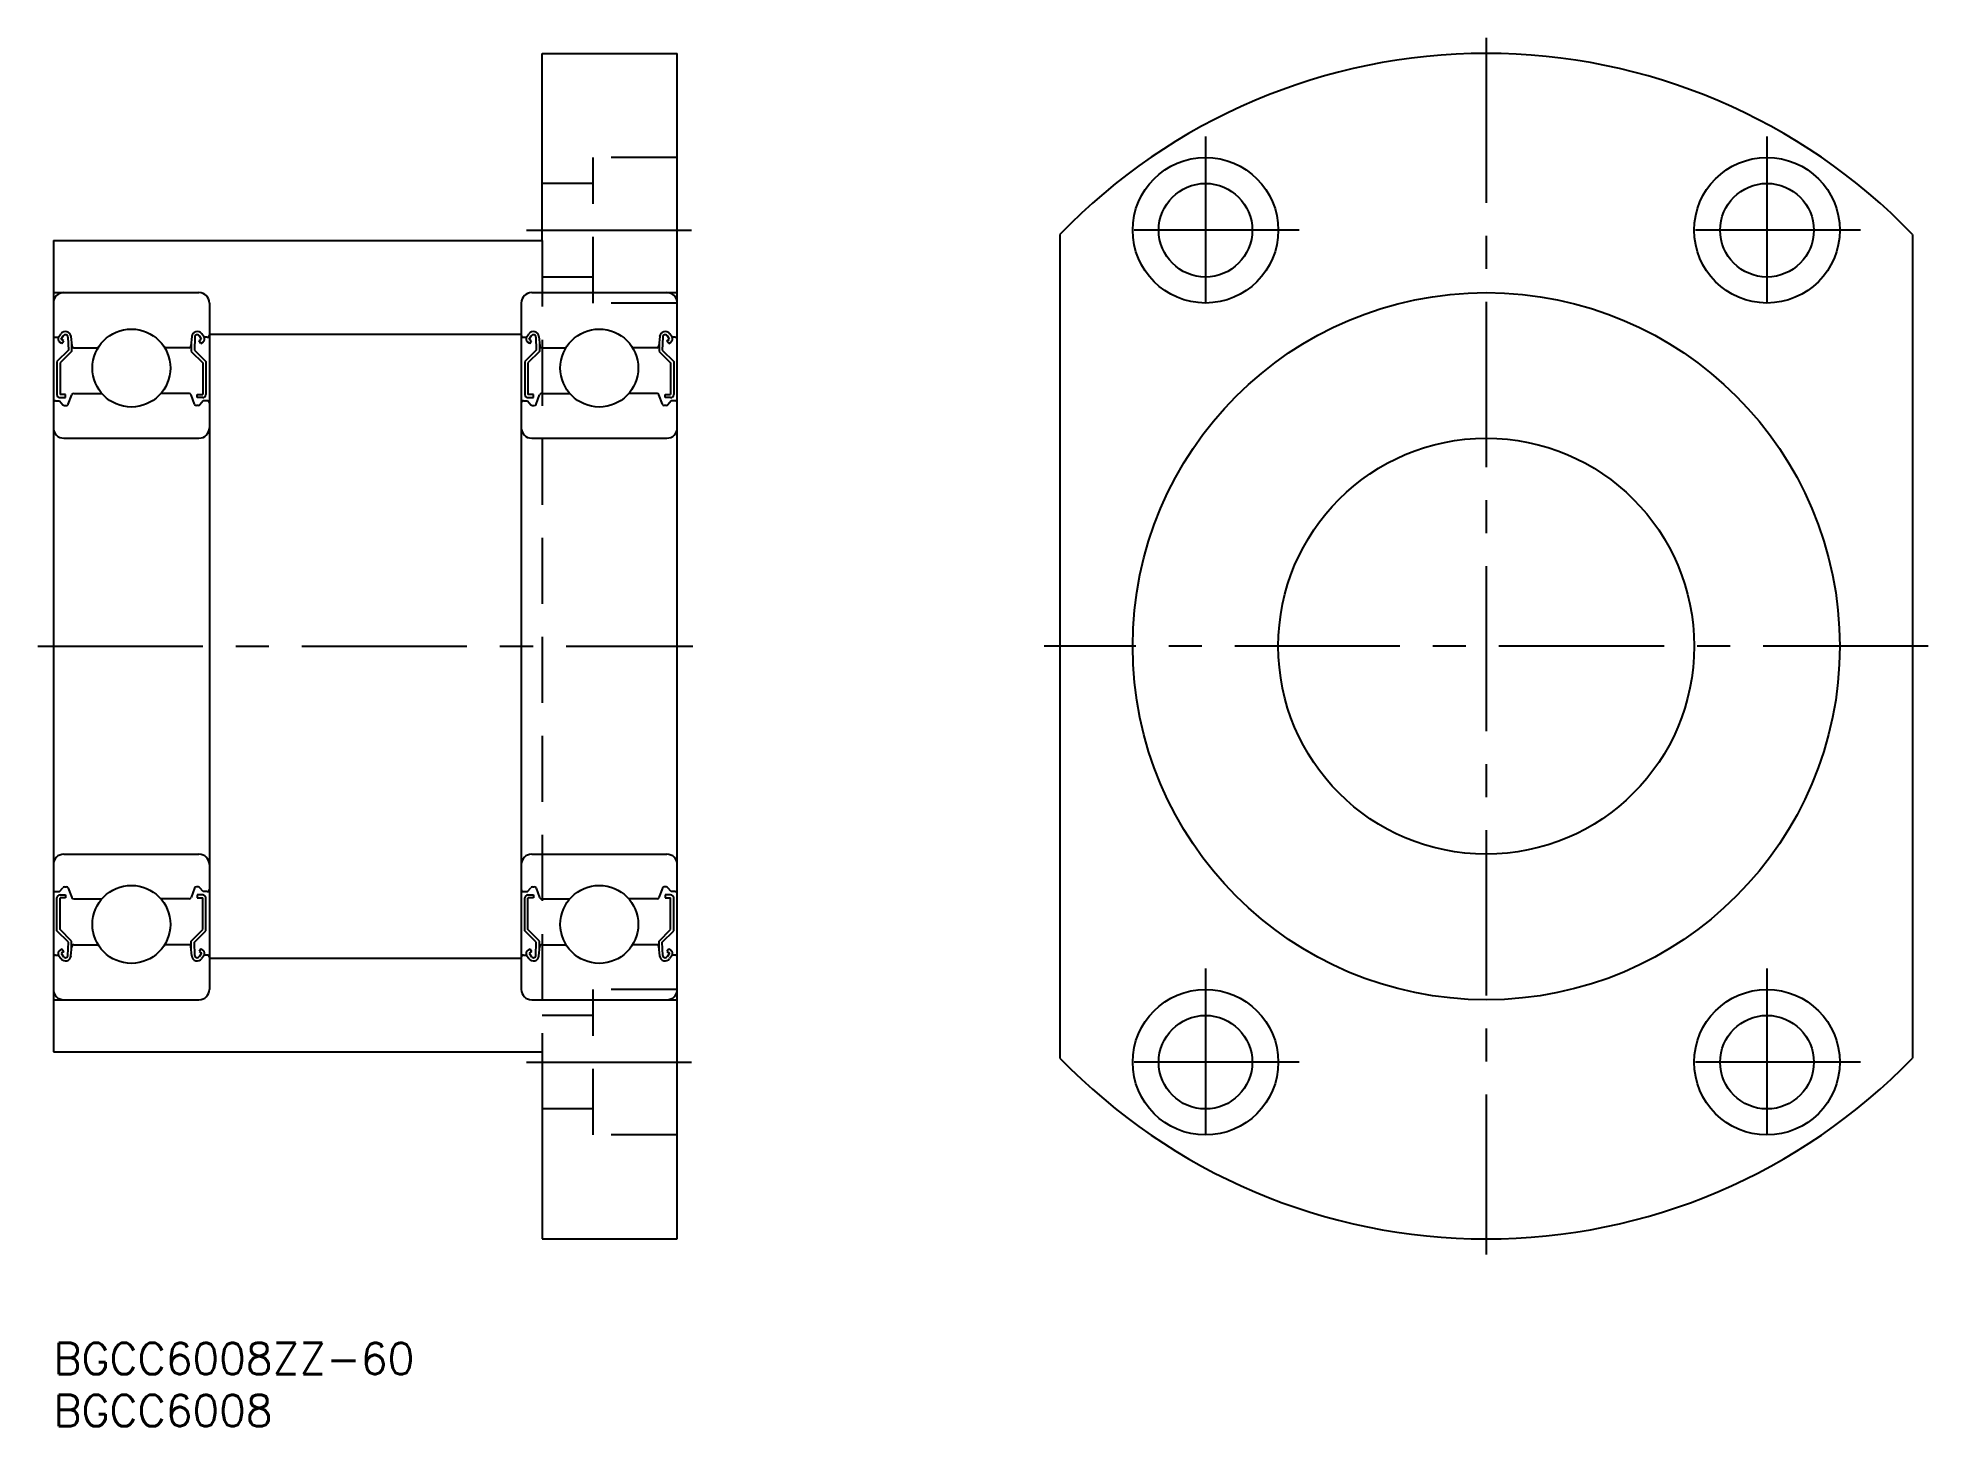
# Model space of a CAD drawing. Extents: x -1 to 180, y -8 to 125.
import ezdxf

# ---------------------------------------------------------------- set-up
doc = ezdxf.new("R2010")
doc.units = 0
doc.header["$LTSCALE"] = 0.5
doc.linetypes.add('CENTER', pattern=[50.8, 31.75, -6.35, 6.35, -6.35])
doc.linetypes.add('DASHED', pattern=[19.05, 12.7, -6.35])
for name, color, linetype in [('MSM_CENTER', 1, 'CENTER'), ('MSM_CONTINUOUS', 7, 'CONTINUOUS'), ('MSM_DASHED', 4, 'DASHED'), ('MSM_PART_NUMBER', 7, 'CONTINUOUS')]:
    doc.layers.add(name, color=color, linetype=linetype)
doc.styles.get("Standard").update_dxf_attribs({"font": 'txt.shx', "height": 3, "bigfont": 'bigfont.shx'})

msp = doc.modelspace()

# ---------------------------------------------------------------- linework, layer by layer
at = {"layer": 'MSM_CENTER'}
for p, q in [((137.8, 125.5), (137.8, 8.5)), ((110.8, 116), (110.8, 98)), ((164.8, 116), (164.8, 98)), ((45.5, 107), (61.5, 107)), ((119.8, 107), (101.8, 107)), ((173.8, 107), (155.8, 107)), ((-1.5, 67), (61.5, 67)), ((180.3, 67), (95.3, 67)), ((110.8, 36), (110.8, 18)), ((164.8, 36), (164.8, 18)), ((45.5, 27), (61.5, 27)), ((119.8, 27), (101.8, 27)), ((173.8, 27), (155.8, 27))]:
    msp.add_line(p, q, dxfattribs=at)
at = {"layer": 'MSM_CONTINUOUS'}
for p, q in [((47, 106), (47, 124)), ((47, 124), (60, 124)), ((60, 10), (60, 124)), ((0, 106), (47, 106)), ((0, 106), (0, 28)), ((96.8, 106.6), (96.8, 27.4)), ((178.8, 106.6), (178.8, 27.4)), ((0, 101), (14, 101)), ((15, 100), (15, 34)), ((45, 100), (45, 34)), ((46, 101), (60, 101)), ((0.2, 96.7), (0.5, 96.7)), ((0.5, 96.7), (0.73, 97.03)), ((0.75, 96.53), (0.98, 96.86)), ((0.99, 96.35), (0.75, 96.53)), ((1.4, 96.73), (1.44, 95.47)), ((1.69, 96.77), (1.77, 95.88)), ((13.31, 96.77), (13.23, 95.88)), ((13.6, 96.73), (13.56, 95.47)), ((14.01, 96.35), (14.25, 96.53)), ((14.25, 96.53), (14.02, 96.86)), ((14.5, 96.7), (14.27, 97.03)), ((14.8, 96.7), (14.5, 96.7)), ((15, 97), (45, 97)), ((45.2, 96.7), (45.5, 96.7)), ((45.5, 96.7), (45.73, 97.03)), ((45.75, 96.53), (45.98, 96.86)), ((45.99, 96.35), (45.75, 96.53)), ((46.4, 96.73), (46.44, 95.47)), ((46.69, 96.77), (46.77, 95.88)), ((58.31, 96.77), (58.23, 95.88)), ((58.6, 96.73), (58.56, 95.47)), ((59.01, 96.35), (59.25, 96.53)), ((59.25, 96.53), (59.02, 96.86)), ((59.5, 96.7), (59.27, 97.03)), ((59.8, 96.7), (59.5, 96.7)), ((1.44, 95.47), (0.34, 94.37)), ((0.82, 96.11), (0.57, 96.28)), ((1.74, 95.35), (0.64, 94.25)), ((0.82, 96.11), (0.99, 96.35)), ((1.74, 96.22), (1.74, 95.35)), ((1.97, 95.7), (4.3, 95.7)), ((13.03, 95.7), (10.7, 95.7)), ((13.26, 96.22), (13.26, 95.35)), ((13.26, 95.35), (14.36, 94.25)), ((13.56, 95.47), (14.66, 94.37)), ((14.18, 96.11), (14.01, 96.35)), ((14.18, 96.11), (14.43, 96.28)), ((46.44, 95.47), (45.34, 94.37)), ((45.82, 96.11), (45.57, 96.28)), ((46.74, 95.35), (45.64, 94.25)), ((45.82, 96.11), (45.99, 96.35)), ((46.74, 96.22), (46.74, 95.35)), ((46.97, 95.7), (49.3, 95.7)), ((58.03, 95.7), (55.7, 95.7)), ((58.26, 96.22), (58.26, 95.35)), ((58.26, 95.35), (59.36, 94.25)), ((58.56, 95.47), (59.66, 94.37)), ((59.18, 96.11), (59.01, 96.35)), ((59.18, 96.11), (59.43, 96.28)), ((0.34, 94.37), (0.34, 91.2)), ((0.64, 94.25), (0.64, 91.2)), ((14.36, 94.25), (14.36, 91.2)), ((14.66, 94.37), (14.66, 91.2)), ((45.34, 94.37), (45.34, 91.2)), ((45.64, 94.25), (45.64, 91.2)), ((59.36, 94.25), (59.36, 91.2)), ((59.66, 94.37), (59.66, 91.2)), ((1.16, 91.2), (0.64, 91.2)), ((1.16, 90.9), (1.16, 91.2)), ((1.43, 90.28), (1.76, 91.17)), ((1.95, 91.3), (4.66, 91.3)), ((13.05, 91.3), (10.34, 91.3)), ((13.57, 90.28), (13.24, 91.17)), ((13.84, 90.9), (13.84, 91.2)), ((13.84, 91.2), (14.36, 91.2)), ((46.16, 91.2), (45.64, 91.2)), ((46.16, 90.9), (46.16, 91.2)), ((46.43, 90.28), (46.76, 91.17)), ((46.95, 91.3), (49.66, 91.3)), ((58.05, 91.3), (55.34, 91.3)), ((58.57, 90.28), (58.24, 91.17)), ((58.84, 90.9), (58.84, 91.2)), ((58.84, 91.2), (59.36, 91.2)), ((0.2, 90.6), (0.6, 90.6)), ((0.6, 90.6), (0.92, 90.22)), ((0.64, 90.9), (1.16, 90.9)), ((1.07, 90.15), (1.25, 90.15)), ((13.93, 90.15), (13.75, 90.15)), ((14.36, 90.9), (13.84, 90.9)), ((14.4, 90.6), (14.08, 90.22)), ((14.8, 90.6), (14.4, 90.6)), ((45.2, 90.6), (45.6, 90.6)), ((45.6, 90.6), (45.92, 90.22)), ((45.64, 90.9), (46.16, 90.9)), ((46.07, 90.15), (46.25, 90.15)), ((58.93, 90.15), (58.75, 90.15)), ((59.36, 90.9), (58.84, 90.9)), ((59.4, 90.6), (59.08, 90.22)), ((59.8, 90.6), (59.4, 90.6)), ((1, 87), (14, 87)), ((46, 87), (59, 87)), ((1, 47), (14, 47)), ((46, 47), (59, 47)), ((0.6, 43.4), (0.92, 43.78)), ((1.07, 43.85), (1.25, 43.85)), ((1.43, 43.72), (1.76, 42.83)), ((13.57, 43.72), (13.24, 42.83)), ((13.93, 43.85), (13.75, 43.85)), ((14.4, 43.4), (14.08, 43.78)), ((45.6, 43.4), (45.92, 43.78)), ((46.07, 43.85), (46.25, 43.85)), ((46.43, 43.72), (46.76, 42.83)), ((58.57, 43.72), (58.24, 42.83)), ((58.93, 43.85), (58.75, 43.85)), ((59.4, 43.4), (59.08, 43.78)), ((0.2, 43.4), (0.6, 43.4)), ((0.34, 39.63), (0.34, 42.8)), ((0.64, 43.1), (1.16, 43.1)), ((0.64, 39.75), (0.64, 42.8)), ((1.16, 42.8), (0.64, 42.8)), ((1.16, 43.1), (1.16, 42.8)), ((1.95, 42.7), (4.66, 42.7)), ((13.05, 42.7), (10.34, 42.7)), ((13.84, 43.1), (13.84, 42.8)), ((14.36, 43.1), (13.84, 43.1)), ((13.84, 42.8), (14.36, 42.8)), ((14.36, 39.75), (14.36, 42.8)), ((14.8, 43.4), (14.4, 43.4)), ((14.66, 39.63), (14.66, 42.8)), ((45.2, 43.4), (45.6, 43.4)), ((45.34, 39.63), (45.34, 42.8)), ((45.64, 43.1), (46.16, 43.1)), ((45.64, 39.75), (45.64, 42.8)), ((46.16, 42.8), (45.64, 42.8)), ((46.16, 43.1), (46.16, 42.8)), ((46.95, 42.7), (49.66, 42.7)), ((58.05, 42.7), (55.34, 42.7)), ((58.84, 43.1), (58.84, 42.8)), ((59.36, 43.1), (58.84, 43.1)), ((58.84, 42.8), (59.36, 42.8)), ((59.36, 39.75), (59.36, 42.8)), ((59.8, 43.4), (59.4, 43.4)), ((59.66, 39.63), (59.66, 42.8)), ((1.44, 38.53), (0.34, 39.63)), ((1.74, 38.65), (0.64, 39.75)), ((1.4, 37.27), (1.44, 38.53)), ((1.74, 37.78), (1.74, 38.65)), ((1.97, 38.3), (4.3, 38.3)), ((13.03, 38.3), (10.7, 38.3)), ((13.26, 38.65), (14.36, 39.75)), ((13.26, 37.78), (13.26, 38.65)), ((13.56, 38.53), (14.66, 39.63)), ((13.6, 37.27), (13.56, 38.53)), ((46.44, 38.53), (45.34, 39.63)), ((46.74, 38.65), (45.64, 39.75)), ((46.4, 37.27), (46.44, 38.53)), ((46.74, 37.78), (46.74, 38.65)), ((46.97, 38.3), (49.3, 38.3)), ((58.03, 38.3), (55.7, 38.3)), ((58.26, 38.65), (59.36, 39.75)), ((58.26, 37.78), (58.26, 38.65)), ((58.56, 38.53), (59.66, 39.63)), ((58.6, 37.27), (58.56, 38.53)), ((0.2, 37.3), (0.5, 37.3)), ((0.5, 37.3), (0.73, 36.97)), ((0.82, 37.89), (0.57, 37.72)), ((0.99, 37.65), (0.75, 37.47)), ((0.75, 37.47), (0.98, 37.14)), ((0.82, 37.89), (0.99, 37.65)), ((1.69, 37.23), (1.77, 38.12)), ((13.31, 37.23), (13.23, 38.12)), ((14.18, 37.89), (14.01, 37.65)), ((14.01, 37.65), (14.25, 37.47)), ((14.25, 37.47), (14.02, 37.14)), ((14.18, 37.89), (14.43, 37.72)), ((14.5, 37.3), (14.27, 36.97)), ((14.8, 37.3), (14.5, 37.3)), ((15, 37), (45, 37)), ((45.2, 37.3), (45.5, 37.3)), ((45.5, 37.3), (45.73, 36.97)), ((45.82, 37.89), (45.57, 37.72)), ((45.99, 37.65), (45.75, 37.47)), ((45.75, 37.47), (45.98, 37.14)), ((45.82, 37.89), (45.99, 37.65)), ((46.69, 37.23), (46.77, 38.12)), ((58.31, 37.23), (58.23, 38.12)), ((59.18, 37.89), (59.01, 37.65)), ((59.01, 37.65), (59.25, 37.47)), ((59.25, 37.47), (59.02, 37.14)), ((59.18, 37.89), (59.43, 37.72)), ((59.5, 37.3), (59.27, 36.97)), ((59.8, 37.3), (59.5, 37.3)), ((0, 33), (14, 33)), ((46, 33), (60, 33)), ((0, 28), (47, 28)), ((47, 28), (47, 10)), ((47, 10), (60, 10))]:
    msp.add_line(p, q, dxfattribs=at)
for centre, radius in [((110.8, 107), 7), ((164.8, 107), 7), ((110.8, 107), 4.5), ((164.8, 107), 4.5), ((137.8, 67), 34), ((7.5, 93.75), 3.75), ((52.5, 93.75), 3.75), ((137.8, 67), 20), ((7.5, 40.25), 3.75), ((52.5, 40.25), 3.75), ((110.8, 27), 7), ((164.8, 27), 7), ((110.8, 27), 4.5), ((164.8, 27), 4.5)]:
    msp.add_circle(centre, radius, dxfattribs=at)
for centre, radius, start, end in [((137.8, 67), 57, 44.0034, 135.9966), ((1, 100), 1, 90, 180), ((14, 100), 1, 0, 90), ((46, 100), 1, 90, 180), ((59, 100), 1, 0, 90), ((0.2, 96.9), 0.2, 180, 270), ((0.75, 96.53), 0.3, 144.9356, 235.0377), ((1.17, 96.73), 0.53, 5.0651, 144.9356), ((1.17, 96.72), 0.23, 2.1311, 144.9356), ((13.83, 96.73), 0.53, 35.0644, 174.9349), ((13.83, 96.72), 0.23, 35.0644, 177.8689), ((14.25, 96.53), 0.3, 304.9623, 35.0644), ((14.8, 96.9), 0.2, 270, 0), ((45.2, 96.9), 0.2, 180, 270), ((45.75, 96.53), 0.3, 144.9356, 235.0377), ((46.17, 96.73), 0.53, 5.0651, 144.9356), ((46.17, 96.72), 0.23, 2.1311, 144.9356), ((58.83, 96.73), 0.53, 35.0644, 174.9349), ((58.83, 96.72), 0.23, 35.0644, 177.8689), ((59.25, 96.53), 0.3, 304.9623, 35.0644), ((59.8, 96.9), 0.2, 270, 0), ((1.97, 95.9), 0.2, 185.0651, 270), ((13.03, 95.9), 0.2, 270, 354.9349), ((46.97, 95.9), 0.2, 185.0651, 270), ((58.03, 95.9), 0.2, 270, 354.9349), ((0.64, 91.2), 0.3, 180, 270), ((1.95, 91.1), 0.2, 90, 159.9703), ((13.05, 91.1), 0.2, 20.0297, 90), ((14.36, 91.2), 0.3, 270, 0), ((45.64, 91.2), 0.3, 180, 270), ((46.95, 91.1), 0.2, 90, 159.9703), ((58.05, 91.1), 0.2, 20.0297, 90), ((59.36, 91.2), 0.3, 270, 0), ((0.2, 90.4), 0.2, 90, 180), ((1.07, 90.35), 0.2, 219.9991, 270), ((1.25, 90.35), 0.2, 270, 339.9703), ((13.75, 90.35), 0.2, 200.0297, 270), ((13.93, 90.35), 0.2, 270, 320.0009), ((14.8, 90.4), 0.2, 0, 90), ((45.2, 90.4), 0.2, 90, 180), ((46.07, 90.35), 0.2, 219.9991, 270), ((46.25, 90.35), 0.2, 270, 339.9703), ((58.75, 90.35), 0.2, 200.0297, 270), ((58.93, 90.35), 0.2, 270, 320.0009), ((59.8, 90.4), 0.2, 0, 90), ((1, 88), 1, 180, 270), ((14, 88), 1, 270, 0), ((46, 88), 1, 180, 270), ((59, 88), 1, 270, 0), ((1, 46), 1, 90, 180), ((14, 46), 1, 0, 90), ((46, 46), 1, 90, 180), ((59, 46), 1, 0, 90), ((1.07, 43.65), 0.2, 90, 140.0009), ((1.25, 43.65), 0.2, 20.0297, 90), ((13.75, 43.65), 0.2, 90, 159.9703), ((13.93, 43.65), 0.2, 39.9991, 90), ((46.07, 43.65), 0.2, 90, 140.0009), ((46.25, 43.65), 0.2, 20.0297, 90), ((58.75, 43.65), 0.2, 90, 159.9703), ((58.93, 43.65), 0.2, 39.9991, 90), ((0.2, 43.6), 0.2, 180, 270), ((0.64, 42.8), 0.3, 90, 180), ((1.95, 42.9), 0.2, 200.0297, 270), ((13.05, 42.9), 0.2, 270, 339.9703), ((14.36, 42.8), 0.3, 0, 90), ((14.8, 43.6), 0.2, 270, 0), ((45.2, 43.6), 0.2, 180, 270), ((45.64, 42.8), 0.3, 90, 180), ((46.95, 42.9), 0.2, 200.0297, 270), ((58.05, 42.9), 0.2, 270, 339.9703), ((59.36, 42.8), 0.3, 0, 90), ((59.8, 43.6), 0.2, 270, 0), ((1.97, 38.1), 0.2, 90, 174.9349), ((13.03, 38.1), 0.2, 5.0651, 90), ((46.97, 38.1), 0.2, 90, 174.9349), ((58.03, 38.1), 0.2, 5.0651, 90), ((0.2, 37.1), 0.2, 90, 180), ((0.75, 37.47), 0.3, 124.9623, 215.0644), ((1.17, 37.27), 0.53, 215.0644, 354.9349), ((1.17, 37.28), 0.23, 215.0644, 357.8689), ((13.83, 37.27), 0.53, 185.0651, 324.9356), ((13.83, 37.28), 0.23, 182.1311, 324.9356), ((14.25, 37.47), 0.3, 324.9356, 55.0377), ((14.8, 37.1), 0.2, 0, 90), ((45.2, 37.1), 0.2, 90, 180), ((45.75, 37.47), 0.3, 124.9623, 215.0644), ((46.17, 37.27), 0.53, 215.0644, 354.9349), ((46.17, 37.28), 0.23, 215.0644, 357.8689), ((58.83, 37.27), 0.53, 185.0651, 324.9356), ((58.83, 37.28), 0.23, 182.1311, 324.9356), ((59.25, 37.47), 0.3, 324.9356, 55.0377), ((59.8, 37.1), 0.2, 0, 90), ((1, 34), 1, 180, 270), ((14, 34), 1, 270, 0), ((46, 34), 1, 180, 270), ((59, 34), 1, 270, 0), ((137.8, 67), 57, 224.0034, 315.9966)]:
    msp.add_arc(centre, radius, start, end, dxfattribs=at)
at = {"layer": 'MSM_DASHED'}
for p, q in [((51.9, 100), (51.9, 114)), ((60, 114), (51.9, 114)), ((51.9, 111.5), (47, 111.5)), ((47, 106), (47, 28)), ((51.9, 102.5), (47, 102.5)), ((60, 100), (51.9, 100)), ((51.9, 20), (51.9, 34)), ((60, 34), (51.9, 34)), ((51.9, 31.5), (47, 31.5)), ((51.9, 22.5), (47, 22.5)), ((60, 20), (51.9, 20))]:
    msp.add_line(p, q, dxfattribs=at)

# ---------------------------------------------------------------- texts
at = {"layer": 'MSM_PART_NUMBER'}
for s, p in [('BGCC6008ZZ-60', (0, -3)), ('BGCC6008', (0, -8))]:
    msp.add_text(s, height=3, dxfattribs=at).set_placement(p)

doc.saveas('drawing.dxf')
